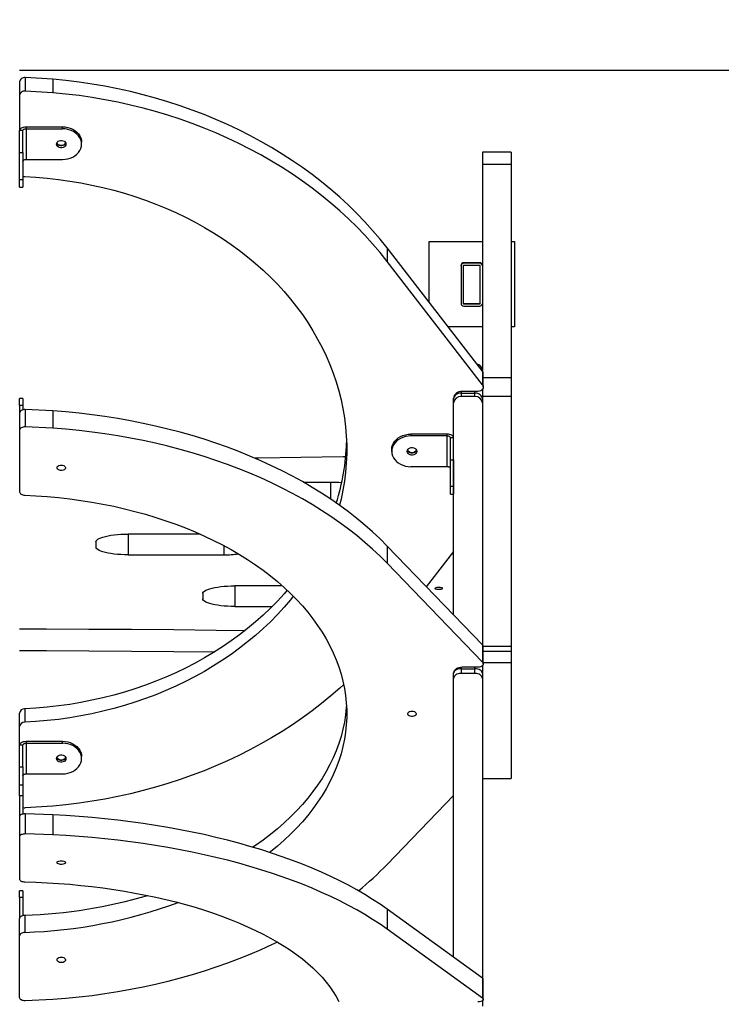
# Model space of a CAD drawing. Header units: millimetres. Extents: x 10684 to 26054, y -4768 to 6894.
# Drawn here: x 20201 to 20858, y 2684 to 3603 of the extents above; entities that cross this region are included whole.
import ezdxf

# ---------------------------------------------------------------- set-up
doc = ezdxf.new("R2010")
doc.units = ezdxf.units.MM
for name, color, linetype in [('DIKOM_ОБЪЕКТ', 7, 'Continuous'), ('DIKOM_РАЗМЕР_ЗОНА', 7, 'Continuous'), ('DIKOM_РАЗМЕР_ОБЪЕКТА', 7, 'Continuous')]:
    doc.layers.add(name, color=color, linetype=linetype)
doc.styles.add('style1', font='arial.ttf', dxfattribs={"width": 0.8})
doc.dimstyles.new('1-50', dxfattribs={"dimtxt": 300, "dimasz": 200, "dimexe": 100, "dimexo": 0, "dimgap": 100, "dimtad": 1, "dimtxsty": 'style1', "dimcen": 200, "dimclrd": 7, "dimclre": 7, "dimclrt": 7, "dimadec": 1, "dimazin": 2, "dimtfac": 1, "dimtmove": 0, "dimatfit": 2, "dimfxl": 0, "dimlwd": 25, "dimlwe": 18, "dimarcsym": 0})

# ---------------------------------------------------------------- blocks, each defined once
blk = doc.blocks.new('*D10')
at = {"layer": 'Defpoints', "color": 0, "transparency": 16777216}
for p in [(23703.87, 6443.39), (23703.87, 1519.85), (10683.6, -343.36)]:
    blk.add_point(p, dxfattribs=at)
at = {"layer": 'DIKOM_РАЗМЕР_ЗОНА', "color": 7, "lineweight": 18, "transparency": 16777216}
for p, q in [((10683.6, -343.36), (10683.6, 6543.39)), ((23703.87, 1519.85), (23703.87, 6543.39))]:
    blk.add_line(p, q, dxfattribs=at)
at = {"layer": 'DIKOM_РАЗМЕР_ЗОНА', "color": 7, "lineweight": 25, "transparency": 16777216}
blk.add_line((10883.6, 6443.39), (23503.87, 6443.39), dxfattribs=at)
at = {"layer": 'DIKOM_РАЗМЕР_ЗОНА', "color": 7, "transparency": 16777216}
for points in [[(10883.6, 6476.73), (10883.6, 6410.06), (10683.6, 6443.39)], [(23503.87, 6476.73), (23503.87, 6410.06), (23703.87, 6443.39)]]:
    blk.add_solid(points, dxfattribs=at)
at = {"layer": 'DIKOM_РАЗМЕР_ЗОНА', "color": 7, "transparency": 16777216, "insert": (17260.35, 6696.67), "char_height": 300, "attachment_point": 5, "style": 'style1'}
blk.add_mtext('13000', dxfattribs=at)
blk = doc.blocks.new('*D11')
at = {"layer": 'Defpoints', "color": 0, "transparency": 16777216}
for p in [(22204.33, 5604.79), (22204.33, 1517.56), (12683.6, -576.7)]:
    blk.add_point(p, dxfattribs=at)
at = {"layer": 'DIKOM_РАЗМЕР_ОБЪЕКТА', "color": 7, "lineweight": 18, "transparency": 16777216}
for p, q in [((12683.6, -576.7), (12683.6, 5704.79)), ((22204.33, 1517.56), (22204.33, 5704.79))]:
    blk.add_line(p, q, dxfattribs=at)
at = {"layer": 'DIKOM_РАЗМЕР_ОБЪЕКТА', "color": 7, "lineweight": 25, "transparency": 16777216}
blk.add_line((12883.6, 5604.79), (22004.33, 5604.79), dxfattribs=at)
at = {"layer": 'DIKOM_РАЗМЕР_ОБЪЕКТА', "color": 7, "transparency": 16777216}
for points in [[(12883.6, 5638.12), (12883.6, 5571.45), (12683.6, 5604.79)], [(22004.33, 5638.12), (22004.33, 5571.45), (22204.33, 5604.79)]]:
    blk.add_solid(points, dxfattribs=at)
at = {"layer": 'DIKOM_РАЗМЕР_ОБЪЕКТА', "color": 7, "transparency": 16777216, "insert": (17246.03, 5857.96), "char_height": 300, "attachment_point": 5, "style": 'style1'}
blk.add_mtext('9500', dxfattribs=at)
blk = doc.blocks.new('*D12')
at = {"layer": 'Defpoints', "color": 0, "transparency": 16777216}
for p in [(20201.02, 3555.88), (18130.62, -3300.31), (24750.12, -3300.31)]:
    blk.add_point(p, dxfattribs=at)
at = {"layer": 'DIKOM_РАЗМЕР_ОБЪЕКТА', "color": 7, "lineweight": 18, "transparency": 16777216}
for p, q in [((20201.02, 3555.88), (24850.12, 3555.88)), ((18130.62, -3300.31), (24850.12, -3300.31))]:
    blk.add_line(p, q, dxfattribs=at)
at = {"layer": 'DIKOM_РАЗМЕР_ОБЪЕКТА', "color": 7, "lineweight": 25, "transparency": 16777216}
blk.add_line((24750.12, 3355.88), (24750.12, -3100.31), dxfattribs=at)
at = {"layer": 'DIKOM_РАЗМЕР_ОБЪЕКТА', "color": 7, "transparency": 16777216}
for points in [[(24716.79, 3355.88), (24783.45, 3355.88), (24750.12, 3555.88)], [(24716.79, -3100.31), (24783.45, -3100.31), (24750.12, -3300.31)]]:
    blk.add_solid(points, dxfattribs=at)
at = {"layer": 'DIKOM_РАЗМЕР_ОБЪЕКТА', "color": 7, "transparency": 16777216, "insert": (24496.95, 958.92), "char_height": 300, "attachment_point": 5, "rotation": 90, "style": 'style1'}
blk.add_mtext('6850', dxfattribs=at)

msp = doc.modelspace()

# ---------------------------------------------------------------- linework, layer by layer
at = {"layer": 'DIKOM_ОБЪЕКТ', "color": 7, "linetype": 'Continuous', "lineweight": 15}
for p, q in [((20201.134, 3545.051), (20201.134, 3532.45)), ((20206.357, 3549.047), (20206.357, 3536.446)), ((20232.28, 3547.479), (20206.357, 3549.047)), ((20232.28, 3547.479), (20232.28, 3534.878)), ((20201.134, 3532.45), (20201.134, 3499.35)), ((20232.28, 3534.878), (20206.357, 3536.446)), ((20204.134, 3499.35), (20201.134, 3499.35)), ((20201.134, 3478.948), (20201.134, 3499.35)), ((20204.134, 3478.948), (20204.134, 3499.35)), ((20207.134, 3502.95), (20207.134, 3501.15)), ((20207.134, 3502.95), (20241.134, 3502.95)), ((20207.134, 3501.15), (20207.134, 3472.352)), ((20207.134, 3501.15), (20241.134, 3501.15)), ((20241.134, 3501.15), (20241.134, 3502.95)), ((20259.134, 3486.751), (20259.134, 3488.551)), ((20201.134, 3478.948), (20204.134, 3478.948)), ((20201.134, 3453.748), (20201.134, 3478.948)), ((20204.134, 3478.948), (20204.134, 3453.748)), ((20661.614, 3479.071), (20634.614, 3479.071)), ((20634.614, 3479.071), (20634.614, 3467.593)), ((20661.614, 3479.071), (20661.614, 3467.593)), ((20207.134, 3472.352), (20241.134, 3472.352)), ((20661.614, 3467.593), (20634.614, 3467.593)), ((20634.614, 3467.593), (20634.614, 3273.952)), ((20661.614, 3467.593), (20661.614, 3267.996)), ((20201.134, 3453.748), (20204.134, 3453.748)), ((20201.134, 3446.549), (20201.134, 3453.748)), ((20204.134, 3453.748), (20204.134, 3446.549)), ((20201.134, 3446.549), (20204.134, 3446.549)), ((20584.614, 3395.624), (20634.614, 3395.624)), ((20584.614, 3395.624), (20584.614, 3395.62)), ((20584.614, 3395.62), (20634.614, 3395.62)), ((20584.614, 3338.653), (20584.614, 3395.62)), ((20661.614, 3395.624), (20664.614, 3395.624)), ((20661.614, 3395.62), (20664.614, 3395.62)), ((20664.614, 3395.624), (20664.614, 3395.62)), ((20664.614, 3395.62), (20664.614, 3315.62)), ((20545.356, 3389.454), (20545.356, 3376.853)), ((20634.595, 3273.975), (20545.356, 3389.454)), ((20634.595, 3261.374), (20545.356, 3376.853)), ((20617.114, 3375.119), (20617.114, 3375.62)), ((20632.114, 3375.62), (20617.114, 3375.62)), ((20632.114, 3375.119), (20617.114, 3375.119)), ((20632.114, 3375.119), (20632.114, 3375.62)), ((20614.614, 3372.619), (20614.614, 3373.12)), ((20614.614, 3372.619), (20614.614, 3337.619)), ((20616.614, 3372.619), (20616.614, 3337.619)), ((20632.114, 3373.119), (20617.114, 3373.119)), ((20632.614, 3337.619), (20632.614, 3372.619)), ((20617.114, 3337.119), (20617.114, 3337.62)), ((20617.114, 3337.62), (20632.114, 3337.62)), ((20617.114, 3337.119), (20632.114, 3337.119)), ((20617.114, 3335.119), (20632.114, 3335.119)), ((20632.114, 3337.119), (20632.114, 3337.62)), ((20634.614, 3315.62), (20602.413, 3315.62)), ((20664.614, 3315.62), (20661.614, 3315.62)), ((20634.595, 3273.975), (20634.595, 3261.374)), ((20635.403, 3259.195), (20635.403, 3271.796)), ((20661.614, 3267.996), (20635.403, 3267.996)), ((20661.614, 3267.996), (20661.614, 3250.234)), ((20614.614, 3255.145), (20614.614, 3253.611)), ((20630.402, 3255.195), (20615.614, 3255.195)), ((20627.614, 3253.611), (20627.614, 3255.195)), ((20634.614, 3257.039), (20634.614, 3250.234)), ((20204.134, 3248.435), (20201.134, 3248.435)), ((20201.134, 3241.968), (20201.134, 3248.435)), ((20204.134, 3248.435), (20204.134, 3241.968)), ((20607.614, 3248.011), (20607.614, 3248.866)), ((20607.614, 3211.597), (20607.614, 3248.797)), ((20607.614, 3244.339), (20607.614, 3248.011)), ((20614.614, 3253.611), (20614.614, 3250.234)), ((20614.614, 3253.611), (20627.614, 3253.611)), ((20627.614, 3250.234), (20614.614, 3250.234)), ((20627.614, 3250.234), (20627.614, 3253.611)), ((20661.614, 3250.234), (20634.614, 3250.234)), ((20634.614, 3250.234), (20634.614, 3017.753)), ((20661.614, 3250.234), (20661.614, 3016.206)), ((20204.134, 3241.968), (20201.134, 3241.968)), ((20201.134, 3241.968), (20201.134, 3234.883)), ((20204.134, 3241.968), (20204.134, 3237.82)), ((20206.357, 3238.084), (20206.357, 3221.96)), ((20232.28, 3236.828), (20206.357, 3238.084)), ((20232.28, 3236.828), (20232.28, 3220.704)), ((20607.614, 3045.736), (20607.614, 3244.339)), ((20201.134, 3234.883), (20201.134, 3218.76)), ((20201.134, 3218.76), (20201.134, 3161.019)), ((20232.28, 3220.704), (20206.357, 3221.96)), ((20567.614, 3215.197), (20567.614, 3213.397)), ((20601.614, 3215.197), (20567.614, 3215.197)), ((20601.614, 3213.397), (20567.614, 3213.397)), ((20601.614, 3213.397), (20601.614, 3215.197)), ((20601.614, 3184.599), (20601.614, 3213.397)), ((20607.614, 3211.597), (20604.614, 3211.597)), ((20604.614, 3191.195), (20604.614, 3211.597)), ((20607.614, 3191.195), (20607.614, 3211.597)), ((20549.614, 3198.998), (20549.614, 3200.798)), ((20604.614, 3165.995), (20604.614, 3191.195)), ((20604.614, 3191.195), (20607.614, 3191.195)), ((20607.614, 3191.195), (20607.614, 3165.995)), ((20601.614, 3184.599), (20567.614, 3184.599)), ((20492.655, 3169.96), (20467.103, 3169.96)), ((20492.655, 3154.093), (20492.655, 3169.96)), ((20607.614, 3165.995), (20604.614, 3165.995)), ((20604.614, 3158.796), (20604.614, 3165.995)), ((20607.614, 3165.995), (20607.614, 3158.796)), ((20604.614, 3158.796), (20607.614, 3158.796)), ((20607.614, 3152.8), (20607.614, 3158.796)), ((20370.113, 3121.502), (20302.655, 3121.502)), ((20302.655, 3121.502), (20302.655, 3102.119)), ((20272.655, 3114.234), (20272.655, 3109.388)), ((20392.655, 3102.119), (20392.655, 3110.487)), ((20545.356, 3110.261), (20545.356, 3094.138)), ((20634.595, 3017.772), (20545.356, 3110.261)), ((20302.655, 3102.119), (20392.655, 3102.119)), ((20607.614, 3105.307), (20582.052, 3072.229)), ((20634.595, 3001.648), (20545.356, 3094.138)), ((20447.077, 3073.045), (20402.655, 3073.045)), ((20402.655, 3073.045), (20402.655, 3053.662)), ((20372.655, 3065.776), (20372.655, 3060.931)), ((20402.655, 3053.662), (20437.571, 3053.662)), ((20634.595, 3017.772), (20634.595, 3001.648)), ((20661.614, 3016.206), (20635.395, 3016.206)), ((20635.403, 2999.903), (20635.403, 3016.026)), ((20661.614, 3016.206), (20661.614, 3011.52)), ((20661.614, 3011.52), (20635.403, 3011.52)), ((20661.614, 3011.52), (20661.614, 3000.865)), ((20634.614, 2998.176), (20634.614, 2976.253)), ((20661.614, 3000.865), (20635.403, 3000.865)), ((20661.614, 3000.865), (20661.614, 2892.579)), ((20607.614, 2990.953), (20607.614, 2991.63)), ((20607.614, 2914.688), (20607.614, 2991.574)), ((20607.614, 2986.163), (20607.614, 2990.953)), ((20614.614, 2996.659), (20614.614, 2995.438)), ((20614.614, 2995.438), (20614.614, 2991.034)), ((20614.614, 2995.438), (20627.614, 2995.438)), ((20627.614, 2991.034), (20614.614, 2991.034)), ((20630.402, 2996.699), (20615.614, 2996.699)), ((20627.614, 2995.438), (20627.614, 2996.699)), ((20627.614, 2991.034), (20627.614, 2995.438)), ((20607.614, 2725.135), (20607.614, 2986.163)), ((20634.614, 2976.253), (20634.614, 2705.604)), ((20201.134, 2941.239), (20201.134, 2953.84)), ((20205.848, 2957.833), (20205.848, 2945.232)), ((20201.134, 2923.844), (20201.134, 2941.239)), ((20207.134, 2927.444), (20207.134, 2925.644)), ((20207.134, 2927.444), (20241.134, 2927.444)), ((20207.134, 2925.644), (20207.134, 2896.846)), ((20207.134, 2925.644), (20241.134, 2925.644)), ((20241.134, 2925.644), (20241.134, 2927.444)), ((20204.134, 2923.844), (20201.134, 2923.844)), ((20201.134, 2903.442), (20201.134, 2923.844)), ((20204.134, 2903.442), (20204.134, 2923.844)), ((20259.134, 2911.245), (20259.134, 2913.045)), ((20201.134, 2886.389), (20201.134, 2903.442)), ((20201.134, 2903.442), (20204.134, 2903.442)), ((20204.134, 2903.442), (20204.134, 2886.389)), ((20207.134, 2896.846), (20241.134, 2896.846)), ((20634.614, 2892.579), (20661.614, 2892.579)), ((20204.134, 2886.389), (20201.134, 2886.389)), ((20201.134, 2876.438), (20201.134, 2886.389)), ((20204.134, 2886.389), (20204.134, 2876.438)), ((20204.134, 2876.438), (20201.134, 2876.438)), ((20201.134, 2876.438), (20201.134, 2857.151)), ((20204.134, 2876.438), (20204.134, 2859.2)), ((20607.614, 2876.65), (20545.356, 2812.124)), ((20232.28, 2866.718), (20206.357, 2865.15)), ((20201.134, 2857.151), (20201.134, 2838.367)), ((20206.357, 2859.384), (20206.357, 2840.601)), ((20232.28, 2858.508), (20206.357, 2859.384)), ((20232.28, 2858.508), (20232.28, 2839.725)), ((20201.134, 2838.367), (20201.134, 2798.067)), ((20232.28, 2839.725), (20206.357, 2840.601)), ((20204.134, 2787.497), (20201.134, 2787.497)), ((20201.134, 2781.03), (20201.134, 2787.497)), ((20204.134, 2787.497), (20204.134, 2781.03)), ((20201.134, 2781.03), (20201.134, 2761.367)), ((20204.134, 2781.03), (20201.134, 2781.03)), ((20204.134, 2781.03), (20204.134, 2764.303)), ((20545.356, 2770.171), (20545.356, 2751.387)), ((20634.595, 2705.617), (20545.356, 2770.171)), ((20201.134, 2745.243), (20201.134, 2761.367)), ((20205.848, 2764.565), (20205.848, 2748.441)), ((20634.595, 2686.834), (20545.356, 2751.387)), ((20201.134, 2687.502), (20201.134, 2745.243)), ((20607.614, 2725.533), (20607.064, 2725.533)), ((20607.614, 2725.533), (20607.614, 2725.135)), ((20634.595, 2705.617), (20634.595, 2686.834)), ((20635.403, 2685.616), (20635.403, 2704.399)), ((20232.28, 2685.558), (20206.357, 2684.302)), ((20634.614, 2684.41), (20634.614, 2679.314))]:
    msp.add_line(p, q, dxfattribs=at)
at = {"layer": 'DIKOM_ОБЪЕКТ', "color": 7, "linetype": 'Continuous', "lineweight": 15, "flags": 128}
for points in [[(20545.356, 3389.454), (20538.7, 3397.787), (20531.742, 3405.96), (20524.488, 3413.967), (20516.944, 3421.801), (20509.117, 3429.454), (20501.012, 3436.921), (20492.638, 3444.195), (20484.001, 3451.269), (20475.108, 3458.138), (20465.968, 3464.796), (20456.589, 3471.236), (20446.977, 3477.455), (20437.142, 3483.445), (20427.092, 3489.202), (20416.835, 3494.722), (20406.381, 3499.999), (20395.738, 3505.028), (20384.915, 3509.806), (20373.922, 3514.329), (20362.769, 3518.592), (20351.464, 3522.592), (20340.017, 3526.325), (20328.439, 3529.789), (20316.738, 3532.98), (20304.926, 3535.895), (20293.013, 3538.532), (20281.008, 3540.89), (20268.921, 3542.964), (20256.764, 3544.755), (20244.547, 3546.261), (20232.28, 3547.479)], [(20545.356, 3376.853), (20538.7, 3385.186), (20531.742, 3393.359), (20524.488, 3401.366), (20516.944, 3409.2), (20509.117, 3416.853), (20501.012, 3424.32), (20492.638, 3431.593), (20484.001, 3438.668), (20475.108, 3445.537), (20465.968, 3452.194), (20456.589, 3458.635), (20446.977, 3464.853), (20437.142, 3470.844), (20427.092, 3476.601), (20416.835, 3482.121), (20406.381, 3487.398), (20395.738, 3492.427), (20384.915, 3497.205), (20373.922, 3501.728), (20362.769, 3505.991), (20351.464, 3509.991), (20340.017, 3513.724), (20328.439, 3517.188), (20316.738, 3520.378), (20304.926, 3523.294), (20293.013, 3525.931), (20281.008, 3528.288), (20268.921, 3530.363), (20256.764, 3532.154), (20244.547, 3533.659), (20232.28, 3534.878)], [(20201.134, 3499.35), (20201.249, 3500.052), (20201.591, 3500.728), (20202.145, 3501.35), (20202.891, 3501.896), (20203.801, 3502.344), (20204.838, 3502.676), (20205.964, 3502.881), (20207.134, 3502.95)], [(20204.134, 3499.35), (20204.192, 3499.701), (20204.362, 3500.039), (20204.64, 3500.35), (20205.013, 3500.623), (20205.467, 3500.847), (20205.986, 3501.013), (20206.549, 3501.116), (20207.134, 3501.15)], [(20241.134, 3502.95), (20243.696, 3502.804), (20246.205, 3502.367), (20248.612, 3501.649), (20250.866, 3500.665), (20252.922, 3499.433), (20254.738, 3497.981), (20256.277, 3496.336), (20257.507, 3494.533), (20258.405, 3492.608), (20258.951, 3490.6), (20259.134, 3488.551)], [(20259.134, 3486.751), (20258.951, 3488.8), (20258.405, 3490.808), (20257.507, 3492.733), (20256.277, 3494.536), (20254.738, 3496.18), (20252.922, 3497.633), (20250.866, 3498.864), (20248.612, 3499.849), (20246.205, 3500.567), (20243.696, 3501.004), (20241.134, 3501.15)], [(20235.734, 3486.751), (20235.912, 3487.743), (20236.433, 3488.654), (20237.253, 3489.411), (20238.306, 3489.953), (20239.508, 3490.235), (20240.76, 3490.235), (20241.962, 3489.953), (20243.016, 3489.411), (20243.836, 3488.654), (20244.356, 3487.743), (20244.534, 3486.751), (20244.356, 3485.759), (20243.836, 3484.848), (20243.016, 3484.091), (20241.962, 3483.549), (20240.76, 3483.267), (20239.508, 3483.267), (20238.306, 3483.549), (20237.253, 3484.091), (20236.433, 3484.848), (20235.912, 3485.759), (20235.734, 3486.751)], [(20244.388, 3487.651), (20244.356, 3487.559), (20243.836, 3486.648), (20243.016, 3485.891), (20241.962, 3485.349), (20240.76, 3485.067), (20239.508, 3485.067), (20238.306, 3485.349), (20237.253, 3485.891), (20236.433, 3486.648), (20235.912, 3487.559), (20235.88, 3487.651)], [(20244.116, 3488.248), (20244.034, 3487.839), (20243.598, 3486.951), (20242.855, 3486.205), (20241.87, 3485.668), (20240.73, 3485.387), (20239.538, 3485.387), (20238.399, 3485.668), (20237.413, 3486.205), (20236.67, 3486.951), (20236.234, 3487.839), (20236.152, 3488.248)], [(20241.134, 3472.352), (20243.696, 3472.498), (20246.205, 3472.935), (20248.612, 3473.653), (20250.866, 3474.638), (20252.922, 3475.869), (20254.738, 3477.321), (20256.277, 3478.966), (20257.507, 3480.769), (20258.405, 3482.694), (20258.951, 3484.702), (20259.134, 3486.751)], [(20204.134, 3470.552), (20204.192, 3470.903), (20204.362, 3471.24), (20204.64, 3471.552), (20205.013, 3471.824), (20205.467, 3472.048), (20205.986, 3472.215), (20206.549, 3472.317), (20207.134, 3472.352)], [(20204.134, 3456.692), (20204.914, 3456.479), (20205.848, 3456.364)], [(20205.848, 3456.364), (20216.462, 3455.735), (20227.045, 3454.824), (20237.584, 3453.632), (20248.067, 3452.16), (20258.484, 3450.41), (20268.822, 3448.384), (20279.07, 3446.084), (20289.217, 3443.513), (20299.251, 3440.673), (20309.162, 3437.567), (20318.938, 3434.2), (20328.568, 3430.575), (20338.043, 3426.695), (20347.351, 3422.565), (20356.482, 3418.19), (20365.427, 3413.575), (20374.174, 3408.724), (20382.715, 3403.643), (20391.04, 3398.338), (20399.14, 3392.814), (20407.006, 3387.077), (20414.629, 3381.135), (20422, 3374.993), (20429.112, 3368.658), (20435.957, 3362.138), (20442.527, 3355.439), (20448.815, 3348.569), (20454.814, 3341.536), (20460.517, 3334.347), (20465.918, 3327.01), (20471.012, 3319.533), (20475.791, 3311.925), (20480.251, 3304.195), (20484.388, 3296.349), (20488.196, 3288.398), (20491.672, 3280.351), (20494.811, 3272.215), (20497.61, 3264), (20500.066, 3255.715), (20502.176, 3247.37), (20503.938, 3238.972), (20505.35, 3230.533), (20506.411, 3222.061), (20507.118, 3213.565), (20507.472, 3205.055), (20507.472, 3196.541), (20507.118, 3188.031), (20506.411, 3179.535), (20505.35, 3171.063), (20503.938, 3162.624), (20502.176, 3154.227), (20500.757, 3148.462)], [(20615.614, 3255.195), (20614.053, 3255.072), (20612.552, 3254.708), (20611.169, 3254.117), (20609.957, 3253.321), (20608.962, 3252.352), (20608.223, 3251.246), (20607.767, 3250.045), (20607.614, 3248.797)], [(20634.595, 3261.374), (20635.168, 3260.407), (20635.399, 3259.352), (20635.272, 3258.287), (20634.797, 3257.286), (20634.007, 3256.423), (20632.959, 3255.757), (20631.728, 3255.338), (20630.402, 3255.195)], [(20614.614, 3253.611), (20613.248, 3253.504), (20611.935, 3253.185), (20610.725, 3252.667), (20609.664, 3251.971), (20608.794, 3251.123), (20608.147, 3250.154), (20607.749, 3249.104), (20607.614, 3248.011)], [(20634.614, 3248.011), (20634.48, 3249.104), (20634.081, 3250.154), (20633.434, 3251.123), (20632.564, 3251.971), (20631.503, 3252.667), (20630.293, 3253.185), (20628.98, 3253.504), (20627.614, 3253.611)], [(20206.357, 3238.084), (20205.351, 3238.047), (20204.376, 3237.883), (20203.473, 3237.596), (20202.678, 3237.199), (20202.024, 3236.708), (20201.536, 3236.142), (20201.236, 3235.526), (20201.134, 3234.883)], [(20545.356, 3110.261), (20538.7, 3116.936), (20531.742, 3123.482), (20524.488, 3129.895), (20516.944, 3136.169), (20509.117, 3142.299), (20501.012, 3148.279), (20492.638, 3154.105), (20484.001, 3159.771), (20475.108, 3165.272), (20465.968, 3170.605), (20456.589, 3175.763), (20446.977, 3180.743), (20437.142, 3185.541), (20427.092, 3190.153), (20416.835, 3194.573), (20406.381, 3198.8), (20395.738, 3202.828), (20384.915, 3206.655), (20373.922, 3210.277), (20362.769, 3213.691), (20351.464, 3216.895), (20340.017, 3219.885), (20328.439, 3222.659), (20316.738, 3225.215), (20304.926, 3227.55), (20293.013, 3229.662), (20281.008, 3231.55), (20268.921, 3233.212), (20256.764, 3234.646), (20244.547, 3235.852), (20232.28, 3236.828)], [(20206.357, 3221.96), (20205.351, 3221.924), (20204.376, 3221.759), (20203.473, 3221.472), (20202.678, 3221.075), (20202.024, 3220.584), (20201.536, 3220.019), (20201.236, 3219.402), (20201.134, 3218.76)], [(20545.356, 3094.138), (20538.7, 3100.812), (20531.742, 3107.358), (20524.488, 3113.771), (20516.944, 3120.045), (20509.117, 3126.175), (20501.012, 3132.155), (20492.638, 3137.981), (20484.001, 3143.647), (20475.108, 3149.149), (20465.968, 3154.481), (20456.589, 3159.64), (20446.977, 3164.62), (20437.142, 3169.418), (20427.092, 3174.029), (20416.835, 3178.45), (20406.381, 3182.676), (20395.738, 3186.704), (20384.915, 3190.531), (20373.922, 3194.154), (20362.769, 3197.568), (20351.464, 3200.772), (20340.017, 3203.762), (20328.439, 3206.536), (20316.738, 3209.091), (20304.926, 3211.426), (20293.013, 3213.539), (20281.008, 3215.427), (20268.921, 3217.088), (20256.764, 3218.523), (20244.547, 3219.728), (20232.28, 3220.704)], [(20549.614, 3200.798), (20549.797, 3202.847), (20550.343, 3204.855), (20551.24, 3206.78), (20552.471, 3208.583), (20554.01, 3210.228), (20555.826, 3211.68), (20557.882, 3212.912), (20560.136, 3213.896), (20562.542, 3214.614), (20565.052, 3215.051), (20567.614, 3215.197)], [(20567.614, 3213.397), (20565.052, 3213.251), (20562.542, 3212.814), (20560.136, 3212.096), (20557.882, 3211.111), (20555.826, 3209.88), (20554.01, 3208.427), (20552.471, 3206.783), (20551.24, 3204.98), (20550.343, 3203.055), (20549.797, 3201.047), (20549.614, 3198.998)], [(20607.614, 3211.597), (20607.498, 3212.299), (20607.157, 3212.975), (20606.602, 3213.597), (20605.856, 3214.143), (20604.947, 3214.591), (20603.91, 3214.923), (20602.784, 3215.128), (20601.614, 3215.197)], [(20604.614, 3211.597), (20604.556, 3211.948), (20604.385, 3212.286), (20604.108, 3212.597), (20603.735, 3212.87), (20603.28, 3213.094), (20602.762, 3213.26), (20602.199, 3213.363), (20601.614, 3213.397)], [(20573.014, 3198.998), (20572.835, 3198.006), (20572.315, 3197.095), (20571.495, 3196.338), (20570.441, 3195.796), (20569.24, 3195.514), (20567.987, 3195.514), (20566.786, 3195.796), (20565.732, 3196.338), (20564.912, 3197.095), (20564.392, 3198.006), (20564.214, 3198.998), (20564.392, 3199.99), (20564.912, 3200.901), (20565.732, 3201.658), (20566.786, 3202.2), (20567.987, 3202.482), (20569.24, 3202.482), (20570.441, 3202.2), (20571.495, 3201.658), (20572.315, 3200.901), (20572.835, 3199.99), (20573.014, 3198.998)], [(20572.867, 3199.898), (20572.835, 3199.806), (20572.315, 3198.895), (20571.495, 3198.138), (20570.441, 3197.596), (20569.24, 3197.314), (20567.987, 3197.314), (20566.786, 3197.596), (20565.732, 3198.138), (20564.912, 3198.895), (20564.392, 3199.806), (20564.36, 3199.898)], [(20572.596, 3200.495), (20572.513, 3200.086), (20572.078, 3199.198), (20571.334, 3198.452), (20570.349, 3197.915), (20569.21, 3197.634), (20568.017, 3197.634), (20566.878, 3197.915), (20565.893, 3198.452), (20565.15, 3199.198), (20564.714, 3200.086), (20564.632, 3200.495)], [(20506.578, 3193.814), (20504.063, 3193.768), (20464.449, 3193.086), (20424.811, 3192.495), (20421.833, 3192.454)], [(20549.614, 3198.998), (20549.797, 3196.949), (20550.343, 3194.941), (20551.24, 3193.016), (20552.471, 3191.213), (20554.01, 3189.568), (20555.826, 3188.116), (20557.882, 3186.885), (20560.136, 3185.9), (20562.542, 3185.182), (20565.052, 3184.745), (20567.614, 3184.599)], [(20240.134, 3186.163), (20241.313, 3186.049), (20242.387, 3185.717), (20243.261, 3185.198), (20243.858, 3184.536), (20244.123, 3183.792), (20244.034, 3183.03), (20243.598, 3182.319), (20242.855, 3181.721), (20241.87, 3181.291), (20240.73, 3181.066), (20239.538, 3181.066), (20238.399, 3181.291), (20237.413, 3181.721), (20236.67, 3182.319), (20236.234, 3183.03), (20236.145, 3183.792), (20236.411, 3184.536), (20237.007, 3185.198), (20237.881, 3185.717), (20238.955, 3186.049), (20240.134, 3186.163)], [(20604.614, 3182.799), (20604.556, 3183.15), (20604.385, 3183.487), (20604.108, 3183.799), (20603.735, 3184.071), (20603.28, 3184.295), (20602.762, 3184.462), (20602.199, 3184.564), (20601.614, 3184.599)], [(20201.134, 3161.019), (20201.223, 3160.417), (20201.488, 3159.836), (20201.918, 3159.297), (20202.499, 3158.82), (20203.209, 3158.421), (20204.024, 3158.115), (20204.914, 3157.912), (20205.848, 3157.821)], [(20205.848, 3157.821), (20216.462, 3157.317), (20227.045, 3156.587), (20237.584, 3155.632), (20248.067, 3154.454), (20258.484, 3153.052), (20268.822, 3151.429), (20279.07, 3149.587), (20289.217, 3147.527), (20299.251, 3145.253), (20309.162, 3142.766), (20318.938, 3140.069), (20328.568, 3137.165), (20338.043, 3134.058), (20347.351, 3130.75), (20356.482, 3127.246), (20365.427, 3123.549), (20374.174, 3119.664), (20382.715, 3115.595), (20391.04, 3111.346), (20399.14, 3106.921), (20407.006, 3102.327), (20414.629, 3097.568), (20422, 3092.648), (20429.112, 3087.575), (20435.957, 3082.353), (20442.527, 3076.987), (20448.815, 3071.485), (20454.814, 3065.852), (20460.517, 3060.094), (20465.918, 3054.217), (20471.012, 3048.229), (20475.791, 3042.136), (20480.251, 3035.944), (20484.388, 3029.661), (20488.196, 3023.293), (20491.672, 3016.847), (20494.811, 3010.331), (20497.61, 3003.751), (20500.066, 2997.116), (20502.176, 2990.431), (20503.938, 2983.706), (20505.35, 2976.947), (20506.411, 2970.161), (20507.118, 2963.357), (20507.472, 2956.541), (20507.472, 2949.721), (20507.118, 2942.906), (20506.411, 2936.101), (20505.35, 2929.316), (20503.938, 2922.556), (20502.176, 2915.831), (20500.066, 2909.147), (20497.61, 2902.511), (20494.811, 2895.932), (20491.672, 2889.415), (20488.196, 2882.97), (20484.388, 2876.602), (20480.251, 2870.318), (20475.791, 2864.126), (20471.012, 2858.033), (20465.918, 2852.045), (20460.517, 2846.169), (20454.814, 2840.411), (20448.815, 2834.777), (20442.527, 2829.275), (20435.957, 2823.91), (20435.232, 2823.339)], [(20272.655, 3114.234), (20272.844, 3115.048), (20273.407, 3115.851), (20274.339, 3116.634), (20275.626, 3117.387), (20277.253, 3118.101), (20279.2, 3118.766), (20281.442, 3119.373), (20283.95, 3119.917), (20286.694, 3120.388), (20289.639, 3120.783), (20292.747, 3121.094), (20295.979, 3121.32), (20299.296, 3121.457), (20302.655, 3121.502)], [(20302.655, 3102.119), (20299.296, 3102.165), (20295.979, 3102.302), (20292.747, 3102.527), (20289.639, 3102.839), (20286.694, 3103.233), (20283.95, 3103.705), (20281.442, 3104.248), (20279.2, 3104.856), (20277.253, 3105.521), (20275.626, 3106.234), (20274.339, 3106.987), (20273.407, 3107.771), (20272.844, 3108.574), (20272.655, 3109.388)], [(20372.655, 3065.776), (20372.844, 3066.59), (20373.407, 3067.394), (20374.339, 3068.177), (20375.626, 3068.93), (20377.253, 3069.643), (20379.2, 3070.308), (20381.442, 3070.916), (20383.95, 3071.459), (20386.694, 3071.931), (20389.639, 3072.325), (20392.747, 3072.637), (20395.979, 3072.863), (20399.296, 3072.999), (20402.655, 3073.045)], [(20590.155, 3070.622), (20590.345, 3070.347), (20590.893, 3070.101), (20591.741, 3069.912), (20592.796, 3069.8), (20593.944, 3069.777), (20595.061, 3069.845), (20596.026, 3069.998), (20596.733, 3070.218), (20597.107, 3070.483), (20597.107, 3070.762), (20596.733, 3071.026), (20596.026, 3071.246), (20595.061, 3071.399), (20593.944, 3071.467), (20592.796, 3071.444), (20591.741, 3071.332), (20590.893, 3071.143), (20590.345, 3070.897), (20590.155, 3070.622)], [(20451.642, 3068.88), (20448.815, 3065.628), (20442.527, 3058.758), (20435.957, 3052.059), (20429.112, 3045.539), (20422, 3039.204), (20414.629, 3033.062), (20407.006, 3027.12), (20399.14, 3021.384), (20391.04, 3015.86), (20382.715, 3010.554), (20374.174, 3005.473), (20365.427, 3000.623), (20356.482, 2996.007), (20347.351, 2991.632), (20338.043, 2987.502), (20328.568, 2983.623), (20318.938, 2979.997), (20309.162, 2976.63), (20299.251, 2973.525), (20289.217, 2970.685), (20279.07, 2968.113), (20268.822, 2965.813), (20258.484, 2963.787), (20248.067, 2962.037), (20237.584, 2960.565), (20227.045, 2959.373), (20216.462, 2958.462), (20205.848, 2957.833)], [(20457.417, 3063.276), (20454.814, 3060.06), (20448.815, 3053.027), (20442.527, 3046.157), (20435.957, 3039.458), (20429.112, 3032.938), (20422, 3026.603), (20414.629, 3020.461), (20407.006, 3014.519), (20399.14, 3008.782), (20391.04, 3003.258), (20382.715, 2997.953), (20374.174, 2992.872), (20365.427, 2988.021), (20356.482, 2983.406), (20347.351, 2979.031), (20338.043, 2974.901), (20328.568, 2971.022), (20318.938, 2967.396), (20309.162, 2964.029), (20299.251, 2960.924), (20289.217, 2958.084), (20279.07, 2955.512), (20268.822, 2953.212), (20258.484, 2951.186), (20248.067, 2949.436), (20237.584, 2947.964), (20227.045, 2946.772), (20216.462, 2945.861), (20205.848, 2945.232)], [(20402.655, 3053.662), (20399.296, 3053.708), (20395.979, 3053.844), (20392.747, 3054.07), (20389.639, 3054.382), (20386.694, 3054.776), (20383.95, 3055.248), (20381.442, 3055.791), (20379.2, 3056.399), (20377.253, 3057.063), (20375.626, 3057.777), (20374.339, 3058.53), (20373.407, 3059.313), (20372.844, 3060.117), (20372.655, 3060.931)], [(20201.134, 3032.758), (20226.368, 3032.719), (20266.078, 3032.582), (20305.781, 3032.355), (20345.473, 3032.036), (20385.151, 3031.627), (20412.412, 3031.293)], [(20201.134, 3012.384), (20226.368, 3012.344), (20266.078, 3012.208), (20305.781, 3011.98), (20345.473, 3011.662), (20383.868, 3011.267)], [(20634.595, 3001.648), (20635.168, 3000.873), (20635.399, 3000.029), (20635.272, 2999.175), (20634.797, 2998.374), (20634.007, 2997.682), (20632.959, 2997.149), (20631.728, 2996.813), (20630.402, 2996.699)], [(20615.614, 2996.699), (20614.053, 2996.601), (20612.552, 2996.309), (20611.169, 2995.836), (20609.957, 2995.198), (20608.962, 2994.422), (20608.223, 2993.536), (20607.767, 2992.574), (20607.614, 2991.574)], [(20614.614, 2995.438), (20613.248, 2995.352), (20611.935, 2995.097), (20610.725, 2994.682), (20609.664, 2994.125), (20608.794, 2993.445), (20608.147, 2992.67), (20607.749, 2991.828), (20607.614, 2990.953)], [(20614.614, 2991.034), (20613.248, 2990.94), (20611.935, 2990.663), (20610.725, 2990.213), (20609.664, 2989.607), (20608.794, 2988.869), (20608.147, 2988.027), (20607.749, 2987.113), (20607.614, 2986.163)], [(20634.614, 2990.953), (20634.48, 2991.828), (20634.081, 2992.67), (20633.434, 2993.445), (20632.564, 2994.125), (20631.503, 2994.682), (20630.293, 2995.097), (20628.98, 2995.352), (20627.614, 2995.438)], [(20634.614, 2986.163), (20634.48, 2987.113), (20634.081, 2988.027), (20633.434, 2988.869), (20632.564, 2989.607), (20631.503, 2990.213), (20630.293, 2990.663), (20628.98, 2990.94), (20627.614, 2991.034)], [(20504.639, 2980.563), (20501.012, 2977.276), (20492.638, 2970.003), (20484.001, 2962.928), (20475.108, 2956.059), (20465.968, 2949.402), (20456.589, 2942.961), (20446.977, 2936.743), (20437.142, 2930.752), (20427.092, 2924.995), (20416.835, 2919.475), (20406.381, 2914.199), (20395.738, 2909.169), (20384.915, 2904.391), (20373.922, 2899.868), (20362.769, 2895.605), (20351.464, 2891.605), (20340.017, 2887.872), (20328.439, 2884.408), (20316.738, 2881.218), (20304.926, 2878.302), (20293.013, 2875.665), (20281.008, 2873.308), (20268.921, 2871.233), (20256.764, 2869.442), (20244.547, 2867.937), (20232.28, 2866.718)], [(20507.269, 2961.193), (20507.118, 2959.029), (20506.411, 2952.225), (20505.35, 2945.439), (20503.938, 2938.68), (20502.176, 2931.954), (20500.066, 2925.27), (20497.61, 2918.635), (20494.811, 2912.055), (20491.672, 2905.539), (20488.196, 2899.093), (20484.388, 2892.725), (20480.251, 2886.442), (20475.791, 2880.25), (20471.012, 2874.157), (20465.918, 2868.168), (20460.517, 2862.292), (20454.814, 2856.534), (20448.815, 2850.901), (20442.527, 2845.399), (20435.957, 2840.033), (20429.112, 2834.811), (20422, 2829.737), (20419.707, 2828.172)], [(20568.614, 2955.694), (20569.793, 2955.58), (20570.867, 2955.249), (20571.741, 2954.729), (20572.337, 2954.067), (20572.602, 2953.323), (20572.513, 2952.561), (20572.078, 2951.85), (20571.334, 2951.252), (20570.349, 2950.822), (20569.21, 2950.597), (20568.017, 2950.597), (20566.878, 2950.822), (20565.893, 2951.252), (20565.15, 2951.85), (20564.714, 2952.561), (20564.625, 2953.323), (20564.89, 2954.067), (20565.486, 2954.729), (20566.36, 2955.249), (20567.435, 2955.58), (20568.614, 2955.694)], [(20201.134, 2923.844), (20201.249, 2924.546), (20201.591, 2925.222), (20202.145, 2925.844), (20202.891, 2926.39), (20203.801, 2926.838), (20204.838, 2927.17), (20205.964, 2927.375), (20207.134, 2927.444)], [(20204.134, 2923.844), (20204.192, 2924.195), (20204.362, 2924.533), (20204.64, 2924.844), (20205.013, 2925.117), (20205.467, 2925.341), (20205.986, 2925.507), (20206.549, 2925.61), (20207.134, 2925.644)], [(20241.134, 2927.444), (20243.696, 2927.298), (20246.205, 2926.861), (20248.612, 2926.143), (20250.866, 2925.158), (20252.922, 2923.927), (20254.738, 2922.475), (20256.277, 2920.83), (20257.507, 2919.027), (20258.405, 2917.102), (20258.951, 2915.094), (20259.134, 2913.045)], [(20259.134, 2911.245), (20258.951, 2913.294), (20258.405, 2915.302), (20257.507, 2917.227), (20256.277, 2919.03), (20254.738, 2920.674), (20252.922, 2922.127), (20250.866, 2923.358), (20248.612, 2924.343), (20246.205, 2925.061), (20243.696, 2925.498), (20241.134, 2925.644)], [(20235.734, 2911.245), (20235.912, 2912.237), (20236.433, 2913.148), (20237.253, 2913.905), (20238.306, 2914.447), (20239.508, 2914.729), (20240.76, 2914.729), (20241.962, 2914.447), (20243.016, 2913.905), (20243.836, 2913.148), (20244.356, 2912.237), (20244.534, 2911.245), (20244.356, 2910.253), (20243.836, 2909.342), (20243.016, 2908.585), (20241.962, 2908.043), (20240.76, 2907.761), (20239.508, 2907.761), (20238.306, 2908.043), (20237.253, 2908.585), (20236.433, 2909.342), (20235.912, 2910.253), (20235.734, 2911.245)], [(20244.388, 2912.145), (20244.356, 2912.053), (20243.836, 2911.142), (20243.016, 2910.385), (20241.962, 2909.843), (20240.76, 2909.561), (20239.508, 2909.561), (20238.306, 2909.843), (20237.253, 2910.385), (20236.433, 2911.142), (20235.912, 2912.053), (20235.88, 2912.145)], [(20244.116, 2912.742), (20244.034, 2912.333), (20243.598, 2911.445), (20242.855, 2910.699), (20241.87, 2910.162), (20240.73, 2909.881), (20239.538, 2909.881), (20238.399, 2910.162), (20237.413, 2910.699), (20236.67, 2911.445), (20236.234, 2912.333), (20236.152, 2912.742)], [(20241.134, 2896.846), (20243.696, 2896.992), (20246.205, 2897.429), (20248.612, 2898.147), (20250.866, 2899.131), (20252.922, 2900.363), (20254.738, 2901.815), (20256.277, 2903.46), (20257.507, 2905.263), (20258.405, 2907.188), (20258.951, 2909.196), (20259.134, 2911.245)], [(20204.134, 2895.045), (20204.192, 2895.397), (20204.362, 2895.734), (20204.64, 2896.046), (20205.013, 2896.318), (20205.467, 2896.542), (20205.986, 2896.709), (20206.549, 2896.811), (20207.134, 2896.846)], [(20206.357, 2859.384), (20205.351, 2859.359), (20204.376, 2859.244), (20203.473, 2859.044), (20202.678, 2858.767), (20202.024, 2858.424), (20201.536, 2858.029), (20201.236, 2857.599), (20201.134, 2857.151)], [(20545.356, 2770.171), (20538.7, 2774.829), (20531.742, 2779.398), (20524.488, 2783.874), (20516.944, 2788.253), (20509.117, 2792.531), (20501.012, 2796.705), (20492.638, 2800.771), (20484.001, 2804.726), (20475.108, 2808.566), (20465.968, 2812.287), (20456.589, 2815.888), (20446.977, 2819.364), (20437.142, 2822.712), (20427.092, 2825.931), (20416.835, 2829.016), (20406.381, 2831.966), (20395.738, 2834.778), (20384.915, 2837.449), (20373.922, 2839.977), (20362.769, 2842.36), (20351.464, 2844.596), (20340.017, 2846.683), (20328.439, 2848.619), (20316.738, 2850.403), (20304.926, 2852.032), (20293.013, 2853.507), (20281.008, 2854.824), (20268.921, 2855.984), (20256.764, 2856.985), (20244.547, 2857.827), (20232.28, 2858.508)], [(20206.357, 2840.601), (20205.351, 2840.576), (20204.376, 2840.461), (20203.473, 2840.26), (20202.678, 2839.983), (20202.024, 2839.641), (20201.536, 2839.246), (20201.236, 2838.816), (20201.134, 2838.367)], [(20545.356, 2751.387), (20538.7, 2756.046), (20531.742, 2760.615), (20524.488, 2765.09), (20516.944, 2769.469), (20509.117, 2773.748), (20501.012, 2777.922), (20492.638, 2781.988), (20484.001, 2785.942), (20475.108, 2789.782), (20465.968, 2793.504), (20456.589, 2797.104), (20446.977, 2800.58), (20437.142, 2803.929), (20427.092, 2807.147), (20416.835, 2810.233), (20406.381, 2813.183), (20395.738, 2815.994), (20384.915, 2818.665), (20373.922, 2821.193), (20362.769, 2823.576), (20351.464, 2825.812), (20340.017, 2827.899), (20328.439, 2829.836), (20316.738, 2831.619), (20304.926, 2833.249), (20293.013, 2834.723), (20281.008, 2836.041), (20268.921, 2837.201), (20256.764, 2838.202), (20244.547, 2839.043), (20232.28, 2839.725)], [(20240.134, 2815.616), (20241.313, 2815.537), (20242.387, 2815.305), (20243.261, 2814.943), (20243.858, 2814.481), (20244.123, 2813.961), (20244.034, 2813.43), (20243.598, 2812.933), (20242.855, 2812.516), (20241.87, 2812.216), (20240.73, 2812.059), (20239.538, 2812.059), (20238.399, 2812.216), (20237.413, 2812.516), (20236.67, 2812.933), (20236.234, 2813.43), (20236.145, 2813.961), (20236.411, 2814.481), (20237.007, 2814.943), (20237.881, 2815.305), (20238.955, 2815.537), (20240.134, 2815.616)], [(20201.134, 2798.067), (20201.223, 2797.647), (20201.488, 2797.241), (20201.918, 2796.865), (20202.499, 2796.532), (20203.209, 2796.254), (20204.024, 2796.04), (20204.914, 2795.899), (20205.848, 2795.835)], [(20205.848, 2795.835), (20216.462, 2795.483), (20227.045, 2794.974), (20237.584, 2794.307), (20248.067, 2793.485), (20258.484, 2792.506), (20268.822, 2791.374), (20279.07, 2790.088), (20289.217, 2788.651), (20299.251, 2787.063), (20309.162, 2785.327), (20318.938, 2783.445), (20328.568, 2781.418), (20338.043, 2779.249), (20347.351, 2776.941), (20356.482, 2774.495), (20365.427, 2771.915), (20374.174, 2769.204), (20382.715, 2766.363), (20391.04, 2763.398), (20399.14, 2760.31), (20407.006, 2757.103), (20414.629, 2753.781), (20422, 2750.348), (20429.112, 2746.807), (20435.957, 2743.162), (20442.527, 2739.417), (20448.815, 2735.577), (20454.814, 2731.645), (20460.517, 2727.626), (20465.918, 2723.525), (20471.012, 2719.345), (20475.791, 2715.093), (20480.251, 2710.771), (20484.388, 2706.385), (20488.196, 2701.941), (20491.672, 2697.442), (20494.811, 2692.894), (20497.61, 2688.302), (20500.066, 2683.671)], [(20201.134, 2761.367), (20201.223, 2761.969), (20201.488, 2762.55), (20201.918, 2763.089), (20202.499, 2763.566), (20203.209, 2763.965), (20204.024, 2764.271), (20204.914, 2764.473), (20205.848, 2764.565)], [(20205.848, 2748.441), (20204.914, 2748.35), (20204.024, 2748.147), (20203.209, 2747.841), (20202.499, 2747.443), (20201.918, 2746.965), (20201.488, 2746.427), (20201.223, 2745.846), (20201.134, 2745.243)], [(20442.51, 2739.427), (20437.142, 2736.844), (20427.092, 2732.233), (20416.835, 2727.812), (20406.381, 2723.586), (20395.738, 2719.558), (20384.915, 2715.731), (20373.922, 2712.109), (20362.769, 2708.694), (20351.464, 2705.491), (20340.017, 2702.501), (20328.439, 2699.726), (20316.738, 2697.171), (20304.926, 2694.836), (20293.013, 2692.723), (20281.008, 2690.836), (20268.921, 2689.174), (20256.764, 2687.739), (20244.547, 2686.534), (20232.28, 2685.558)], [(20240.134, 2725.225), (20241.313, 2725.111), (20242.387, 2724.78), (20243.261, 2724.26), (20243.858, 2723.599), (20244.123, 2722.854), (20244.034, 2722.092), (20243.598, 2721.381), (20242.855, 2720.784), (20241.87, 2720.353), (20240.73, 2720.128), (20239.538, 2720.128), (20238.399, 2720.353), (20237.413, 2720.784), (20236.67, 2721.381), (20236.234, 2722.092), (20236.145, 2722.854), (20236.411, 2723.599), (20237.007, 2724.26), (20237.881, 2724.78), (20238.955, 2725.111), (20240.134, 2725.225)], [(20206.357, 2684.302), (20205.351, 2684.338), (20204.376, 2684.503), (20203.473, 2684.79), (20202.678, 2685.187), (20202.024, 2685.678), (20201.536, 2686.243), (20201.236, 2686.86), (20201.134, 2687.502)], [(20634.595, 2686.834), (20635.168, 2686.293), (20635.399, 2685.704), (20635.272, 2685.108), (20634.797, 2684.549), (20634.007, 2684.066), (20632.959, 2683.694), (20631.728, 2683.46), (20630.402, 2683.38)]]:
    msp.add_lwpolyline(points, dxfattribs=at)
at = {"layer": 'DIKOM_ОБЪЕКТ', "color": 7, "linetype": 'Continuous', "lineweight": 15}
for centre, radius, start, end in [((20205.73, 3544.455), 4.635, 82.228475, 172.606778), ((20205.73, 3531.854), 4.635, 82.225321, 172.609932), ((20617.114, 3373.12), 2.5, 89.999057, 179.999577), ((20617.114, 3372.618), 2.5, 90.003356, 179.99801), ((20632.114, 3373.12), 2.5, 0.000139, 90.001227), ((20632.114, 3372.619), 2.5, 0.001706, 89.996928), ((20617.114, 3372.619), 0.5, 89.992063, 180.004522), ((20632.114, 3372.619), 0.5, 359.995478, 90.007937), ((20617.114, 3338.12), 0.5, 180.003318, 269.986437), ((20632.114, 3338.12), 0.5, 270.013563, 359.996682), ((20617.114, 3337.619), 2.5, 180.00199, 269.996644), ((20617.114, 3337.619), 0.5, 179.995478, 270.007937), ((20632.114, 3337.619), 2.5, 270.003072, 359.998294), ((20632.114, 3337.619), 0.5, 269.992063, 0.004522), ((20627.614, 3274.199), 7, 0, 77.375448), ((20631.996, 3271.773), 3.407, 0.380898, 40.271653), ((20614.105, 3243.735), 6.519, 85.52507, 174.681732), ((20628.123, 3243.735), 6.519, 5.318016, 94.475181), ((20298.916, 3213.75), 208.61, 342.37867, 358.172993), ((20492.818, 3053.396), 116.564, 85.09564, 90.079891), ((20392.991, 3213.907), 111.788, 269.827981, 276.72146), ((20633.011, 3015.979), 2.392, 1.118841, 48.524337), ((20205.622, 2953.32), 4.518, 87.142262, 173.397672), ((20205.622, 2940.719), 4.518, 87.142655, 173.398122), ((20206.121, 2871.217), 6.071, 250.892261, 272.225255), ((20323.074, 3027.397), 309.437, 309.145964, 315.917696), ((20189.989, 3234.48), 470.182, 271.932884, 286.20638), ((20191.426, 3206.889), 458.674, 271.80174, 290.173657), ((20633.943, 2704.308), 1.463, 3.55953, 63.503686)]:
    msp.add_arc(centre, radius, start, end, dxfattribs=at)

# ---------------------------------------------------------------- dimensions: what is measured, and where the dimension line sits
at = {"layer": 'DIKOM_РАЗМЕР_ЗОНА'}
dim = msp.add_linear_dim(base=(23703.869, 6443.393), p1=(10683.599, -343.355), p2=(23703.869, 1519.85), text='13000', dimstyle='1-50', dxfattribs=at)
dim.commit()
dim.dimension.update_dxf_attribs({"geometry": '*D10', "text_midpoint": (17260.351, 6443.393), "dimtype": 160})
at = {"layer": 'DIKOM_РАЗМЕР_ОБЪЕКТА'}
dim = msp.add_linear_dim(base=(22204.333, 5604.786), p1=(12683.599, -576.702), p2=(22204.333, 1517.557), text='9500', dimstyle='1-50', dxfattribs=at)
dim.commit()
dim.dimension.update_dxf_attribs({"geometry": '*D11', "text_midpoint": (17246.027, 5604.786), "dimtype": 160})
dim = msp.add_linear_dim(base=(24750.121, -3300.313), p1=(20201.023, 3555.882), p2=(18130.618, -3300.313), angle=90, text='6850', dimstyle='1-50', dxfattribs=at)
dim.commit()
dim.dimension.update_dxf_attribs({"geometry": '*D12', "text_midpoint": (24750.121, 958.916), "dimtype": 160})

doc.saveas('drawing.dxf')
